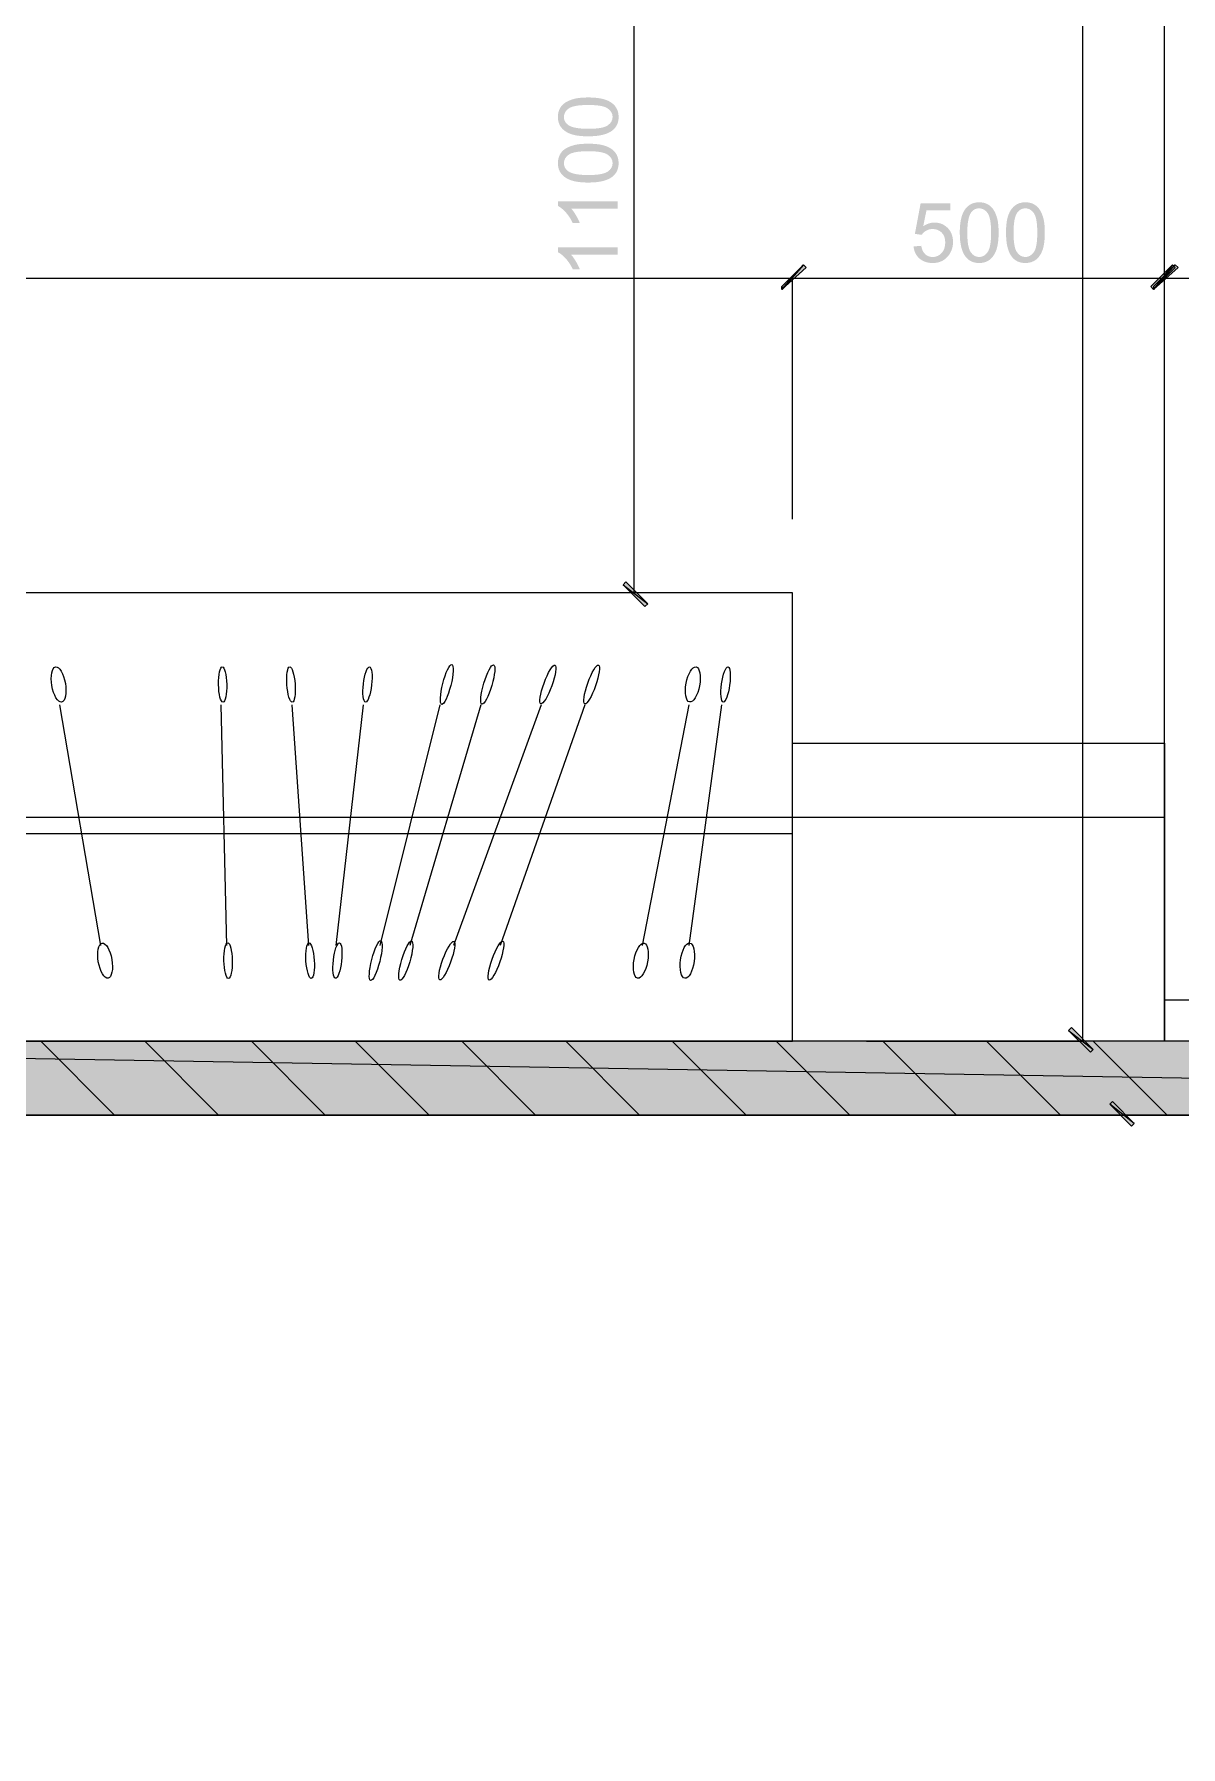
# Model space of a CAD drawing. Header units: inches. Extents: x 23 to 314, y 14 to 225.
# Drawn here: x 210.37 to 231.74, y 89.23 to 121.15 of the extents above; entities that cross this region are included whole.
import ezdxf

# ---------------------------------------------------------------- set-up
doc = ezdxf.new("R2010")
doc.units = ezdxf.units.IN
for name, color, linetype in [('BUYSER', 7, 'Continuous'), ('DIM', 7, 'Continuous'), ('KAHUYQNER', 7, 'Continuous'), ('walls', 7, 'Continuous')]:
    doc.layers.add(name, color=color, linetype=linetype)

msp = doc.modelspace()

# ---------------------------------------------------------------- hatches: boundary and pattern name
at = {"layer": 'BUYSER', "true_color": 0x939598, "transparency": 33554687}
msp.add_hatch(color=252, dxfattribs=at).paths.add_polyline_path([(273.026, 101.002), (191.222, 101.002), (191.222, 102.379), (273.026, 102.379)], flags=0)
at = {"layer": 'DIM', "true_color": 0x6ec1dd, "transparency": 33554687}
h = msp.add_hatch(color=133, dxfattribs=at)
edge = h.paths.add_edge_path(flags=0)
edge.add_spline(control_points=[(220.695, 119.248), (220.63, 119.248), (220.571, 119.251), (220.518, 119.258), (220.465, 119.264), (220.419, 119.275), (220.379, 119.288), (220.299, 119.315), (220.238, 119.356), (220.194, 119.409), (220.15, 119.462), (220.129, 119.529), (220.129, 119.61), (220.129, 119.669), (220.141, 119.721), (220.165, 119.766), (220.188, 119.811), (220.223, 119.848), (220.268, 119.877), (220.313, 119.906), (220.368, 119.929), (220.433, 119.946), (220.498, 119.963), (220.585, 119.972), (220.695, 119.972), (220.827, 119.972), (220.932, 119.958), (221.011, 119.932), (221.09, 119.905), (221.151, 119.865), (221.195, 119.811), (221.239, 119.758), (221.261, 119.691), (221.261, 119.61), (221.261, 119.503), (221.223, 119.419), (221.146, 119.358), (221.054, 119.285), (220.903, 119.248), (220.695, 119.248)], knot_values=[0, 0, 0, 0, 1, 1, 1, 2, 2, 2, 3, 3, 3, 4, 4, 4, 5, 5, 5, 6, 6, 6, 7, 7, 7, 8, 8, 8, 9, 9, 9, 10, 10, 10, 11, 11, 11, 12, 12, 12, 13, 13, 13, 13], degree=3, periodic=1)
edge = h.paths.add_edge_path(flags=0)
edge.add_spline(control_points=[(220.695, 119.388), (220.876, 119.388), (220.997, 119.409), (221.058, 119.452), (221.119, 119.494), (221.149, 119.547), (221.149, 119.61), (221.149, 119.671), (221.119, 119.724), (221.058, 119.767), (220.997, 119.81), (220.876, 119.832), (220.695, 119.832), (220.513, 119.832), (220.391, 119.81), (220.331, 119.768), (220.271, 119.725), (220.241, 119.672), (220.241, 119.608), (220.241, 119.546), (220.268, 119.496), (220.321, 119.458), (220.388, 119.412), (220.513, 119.388), (220.695, 119.388)], knot_values=[0, 0, 0, 0, 1, 1, 1, 2, 2, 2, 3, 3, 3, 4, 4, 4, 5, 5, 5, 6, 6, 6, 7, 7, 7, 8, 8, 8, 8], degree=3, periodic=1)
h = msp.add_hatch(color=133, dxfattribs=at)
edge = h.paths.add_edge_path(flags=0)
edge.add_spline(control_points=[(220.695, 118.386), (220.63, 118.386), (220.571, 118.39), (220.518, 118.396), (220.465, 118.403), (220.419, 118.413), (220.379, 118.427), (220.299, 118.454), (220.238, 118.494), (220.194, 118.547), (220.15, 118.6), (220.129, 118.667), (220.129, 118.748), (220.129, 118.807), (220.141, 118.859), (220.165, 118.904), (220.188, 118.95), (220.223, 118.987), (220.268, 119.016), (220.313, 119.045), (220.368, 119.068), (220.433, 119.084), (220.498, 119.101), (220.585, 119.11), (220.695, 119.11), (220.827, 119.11), (220.932, 119.097), (221.011, 119.07), (221.09, 119.044), (221.151, 119.004), (221.195, 118.95), (221.239, 118.896), (221.261, 118.829), (221.261, 118.748), (221.261, 118.641), (221.223, 118.557), (221.146, 118.496), (221.054, 118.423), (220.903, 118.386), (220.695, 118.386)], knot_values=[0, 0, 0, 0, 1, 1, 1, 2, 2, 2, 3, 3, 3, 4, 4, 4, 5, 5, 5, 6, 6, 6, 7, 7, 7, 8, 8, 8, 9, 9, 9, 10, 10, 10, 11, 11, 11, 12, 12, 12, 13, 13, 13, 13], degree=3, periodic=1)
edge = h.paths.add_edge_path(flags=0)
edge.add_spline(control_points=[(220.695, 118.526), (220.876, 118.526), (220.997, 118.548), (221.058, 118.59), (221.119, 118.632), (221.149, 118.685), (221.149, 118.748), (221.149, 118.81), (221.119, 118.862), (221.058, 118.905), (220.997, 118.948), (220.876, 118.97), (220.695, 118.97), (220.513, 118.97), (220.391, 118.949), (220.331, 118.906), (220.271, 118.863), (220.241, 118.81), (220.241, 118.747), (220.241, 118.685), (220.268, 118.635), (220.321, 118.597), (220.388, 118.55), (220.513, 118.526), (220.695, 118.526)], knot_values=[0, 0, 0, 0, 1, 1, 1, 2, 2, 2, 3, 3, 3, 4, 4, 4, 5, 5, 5, 6, 6, 6, 7, 7, 7, 8, 8, 8, 8], degree=3, periodic=1)
h = msp.add_hatch(color=133, dxfattribs=at)
edge = h.paths.add_edge_path(flags=0)
edge.add_spline(control_points=[(221.242, 118.038), (221.242, 118.038), (221.242, 117.902), (221.242, 117.902), (221.242, 117.902), (220.375, 117.902), (220.375, 117.902), (220.405, 117.87), (220.436, 117.827), (220.467, 117.773), (220.499, 117.72), (220.523, 117.672), (220.539, 117.629), (220.539, 117.629), (220.407, 117.629), (220.407, 117.629), (220.371, 117.705), (220.328, 117.772), (220.277, 117.829), (220.227, 117.885), (220.177, 117.926), (220.129, 117.95), (220.129, 117.95), (220.129, 118.038), (220.129, 118.038), (220.129, 118.038), (221.242, 118.038), (221.242, 118.038)], knot_values=[0, 0, 0, 0, 1, 1, 1, 2, 2, 2, 3, 3, 3, 4, 4, 4, 5, 5, 5, 6, 6, 6, 7, 7, 7, 8, 8, 8, 9, 9, 9, 9], degree=3, periodic=1)
h = msp.add_hatch(color=133, dxfattribs=at)
edge = h.paths.add_edge_path(flags=0)
edge.add_spline(control_points=[(226.76, 117.195), (226.76, 117.195), (226.903, 117.207), (226.903, 117.207), (226.914, 117.138), (226.939, 117.085), (226.977, 117.05), (227.016, 117.015), (227.062, 116.998), (227.117, 116.998), (227.182, 116.998), (227.237, 117.022), (227.283, 117.072), (227.329, 117.121), (227.351, 117.187), (227.351, 117.269), (227.351, 117.346), (227.33, 117.407), (227.286, 117.452), (227.242, 117.497), (227.185, 117.52), (227.115, 117.52), (227.071, 117.52), (227.031, 117.51), (226.997, 117.49), (226.962, 117.471), (226.934, 117.445), (226.913, 117.412), (226.913, 117.412), (226.785, 117.429), (226.785, 117.429), (226.785, 117.429), (226.892, 117.999), (226.892, 117.999), (226.892, 117.999), (227.444, 117.999), (227.444, 117.999), (227.444, 117.999), (227.444, 117.869), (227.444, 117.869), (227.444, 117.869), (227.001, 117.869), (227.001, 117.869), (227.001, 117.869), (226.941, 117.571), (226.941, 117.571), (227.008, 117.617), (227.078, 117.64), (227.151, 117.64), (227.248, 117.64), (227.329, 117.607), (227.396, 117.54), (227.463, 117.473), (227.496, 117.387), (227.496, 117.281), (227.496, 117.181), (227.467, 117.094), (227.408, 117.02), (227.337, 116.931), (227.239, 116.886), (227.117, 116.886), (227.016, 116.886), (226.934, 116.914), (226.87, 116.97), (226.806, 117.026), (226.77, 117.101), (226.76, 117.195)], knot_values=[0, 0, 0, 0, 1, 1, 1, 2, 2, 2, 3, 3, 3, 4, 4, 4, 5, 5, 5, 6, 6, 6, 7, 7, 7, 8, 8, 8, 9, 9, 9, 10, 10, 10, 11, 11, 11, 12, 12, 12, 13, 13, 13, 14, 14, 14, 15, 15, 15, 16, 16, 16, 17, 17, 17, 18, 18, 18, 19, 19, 19, 20, 20, 20, 21, 21, 21, 22, 22, 22, 22], degree=3, periodic=1)
h = msp.add_hatch(color=133, dxfattribs=at)
edge = h.paths.add_edge_path(flags=0)
edge.add_spline(control_points=[(227.622, 117.452), (227.622, 117.517), (227.625, 117.576), (227.632, 117.629), (227.639, 117.682), (227.649, 117.728), (227.662, 117.768), (227.689, 117.848), (227.73, 117.909), (227.783, 117.953), (227.836, 117.997), (227.903, 118.018), (227.984, 118.018), (228.043, 118.018), (228.095, 118.006), (228.14, 117.982), (228.185, 117.959), (228.222, 117.924), (228.251, 117.879), (228.28, 117.834), (228.303, 117.779), (228.32, 117.714), (228.337, 117.649), (228.346, 117.562), (228.346, 117.452), (228.346, 117.32), (228.332, 117.215), (228.306, 117.136), (228.279, 117.057), (228.239, 116.996), (228.186, 116.952), (228.132, 116.908), (228.065, 116.886), (227.984, 116.886), (227.877, 116.886), (227.793, 116.924), (227.732, 117.001), (227.659, 117.093), (227.622, 117.244), (227.622, 117.452)], knot_values=[0, 0, 0, 0, 1, 1, 1, 2, 2, 2, 3, 3, 3, 4, 4, 4, 5, 5, 5, 6, 6, 6, 7, 7, 7, 8, 8, 8, 9, 9, 9, 10, 10, 10, 11, 11, 11, 12, 12, 12, 13, 13, 13, 13], degree=3, periodic=1)
edge = h.paths.add_edge_path(flags=0)
edge.add_spline(control_points=[(227.762, 117.452), (227.762, 117.271), (227.783, 117.15), (227.826, 117.089), (227.868, 117.028), (227.921, 116.998), (227.984, 116.998), (228.045, 116.998), (228.098, 117.028), (228.141, 117.089), (228.184, 117.15), (228.206, 117.271), (228.206, 117.452), (228.206, 117.634), (228.184, 117.756), (228.142, 117.816), (228.099, 117.876), (228.046, 117.906), (227.982, 117.906), (227.92, 117.906), (227.87, 117.879), (227.832, 117.826), (227.786, 117.759), (227.762, 117.634), (227.762, 117.452)], knot_values=[0, 0, 0, 0, 1, 1, 1, 2, 2, 2, 3, 3, 3, 4, 4, 4, 5, 5, 5, 6, 6, 6, 7, 7, 7, 8, 8, 8, 8], degree=3, periodic=1)
h = msp.add_hatch(color=133, dxfattribs=at)
edge = h.paths.add_edge_path(flags=0)
edge.add_spline(control_points=[(228.484, 117.452), (228.484, 117.517), (228.487, 117.576), (228.494, 117.629), (228.5, 117.682), (228.51, 117.728), (228.524, 117.768), (228.551, 117.848), (228.591, 117.909), (228.645, 117.953), (228.698, 117.997), (228.765, 118.018), (228.846, 118.018), (228.905, 118.018), (228.957, 118.006), (229.002, 117.982), (229.047, 117.959), (229.084, 117.924), (229.113, 117.879), (229.142, 117.834), (229.165, 117.779), (229.182, 117.714), (229.199, 117.649), (229.207, 117.562), (229.207, 117.452), (229.207, 117.32), (229.194, 117.215), (229.168, 117.136), (229.141, 117.057), (229.101, 116.996), (229.047, 116.952), (228.993, 116.908), (228.926, 116.886), (228.846, 116.886), (228.739, 116.886), (228.655, 116.924), (228.594, 117.001), (228.52, 117.093), (228.484, 117.244), (228.484, 117.452)], knot_values=[0, 0, 0, 0, 1, 1, 1, 2, 2, 2, 3, 3, 3, 4, 4, 4, 5, 5, 5, 6, 6, 6, 7, 7, 7, 8, 8, 8, 9, 9, 9, 10, 10, 10, 11, 11, 11, 12, 12, 12, 13, 13, 13, 13], degree=3, periodic=1)
edge = h.paths.add_edge_path(flags=0)
edge.add_spline(control_points=[(228.624, 117.452), (228.624, 117.271), (228.645, 117.15), (228.687, 117.089), (228.73, 117.028), (228.782, 116.998), (228.846, 116.998), (228.907, 116.998), (228.959, 117.028), (229.003, 117.089), (229.046, 117.15), (229.067, 117.271), (229.067, 117.452), (229.067, 117.634), (229.046, 117.756), (229.003, 117.816), (228.961, 117.876), (228.908, 117.906), (228.844, 117.906), (228.782, 117.906), (228.732, 117.879), (228.694, 117.826), (228.647, 117.759), (228.624, 117.634), (228.624, 117.452)], knot_values=[0, 0, 0, 0, 1, 1, 1, 2, 2, 2, 3, 3, 3, 4, 4, 4, 5, 5, 5, 6, 6, 6, 7, 7, 7, 8, 8, 8, 8], degree=3, periodic=1)
h = msp.add_hatch(color=133, dxfattribs=at)
edge = h.paths.add_edge_path(flags=0)
edge.add_spline(control_points=[(221.242, 117.176), (221.242, 117.176), (221.242, 117.04), (221.242, 117.04), (221.242, 117.04), (220.375, 117.04), (220.375, 117.04), (220.405, 117.008), (220.436, 116.965), (220.467, 116.912), (220.499, 116.858), (220.523, 116.81), (220.539, 116.767), (220.539, 116.767), (220.407, 116.767), (220.407, 116.767), (220.371, 116.844), (220.328, 116.91), (220.277, 116.967), (220.227, 117.024), (220.177, 117.064), (220.129, 117.088), (220.129, 117.088), (220.129, 117.176), (220.129, 117.176), (220.129, 117.176), (221.242, 117.176), (221.242, 117.176)], knot_values=[0, 0, 0, 0, 1, 1, 1, 2, 2, 2, 3, 3, 3, 4, 4, 4, 5, 5, 5, 6, 6, 6, 7, 7, 7, 8, 8, 8, 9, 9, 9, 9], degree=3, periodic=1)
for points in [[(224.708, 116.854), (224.759, 116.803), (224.301, 116.395), (224.301, 116.446)], [(224.301, 116.395), (224.301, 116.446), (224.708, 116.854), (224.759, 116.803)], [(231.232, 116.395), (231.181, 116.446), (231.589, 116.854), (231.64, 116.803)], [(231.64, 116.854), (231.691, 116.803), (231.232, 116.395), (231.232, 116.446)], [(221.803, 110.533), (221.752, 110.483), (221.344, 110.89), (221.395, 110.941)], [(230.111, 102.226), (230.06, 102.175), (229.652, 102.582), (229.703, 102.633)], [(230.417, 101.206), (230.468, 101.257), (230.876, 100.849), (230.825, 100.799)]]:
    msp.add_hatch(color=133, dxfattribs=at).paths.add_polyline_path(points, flags=0)

# ---------------------------------------------------------------- linework, layer by layer
at = {"layer": 'BUYSER', "color": 252, "linetype": 'Continuous', "lineweight": 5, "true_color": 0x939598}
for points in [[(273.026, 101.002), (273.026, 102.379), (191.222, 102.379)], [(273.026, 101.002), (191.222, 101.002), (191.222, 102.379)], [(191.222, 102.379), (273.026, 101.002)]]:
    msp.add_lwpolyline(points, dxfattribs=at)
at = {"layer": 'BUYSER', "color": 251, "linetype": 'Continuous', "lineweight": 5, "true_color": 0x636466}
for points in [[(211.864, 101.002), (210.488, 102.379)], [(213.801, 101.002), (212.425, 102.379)], [(215.789, 101.002), (214.413, 102.379)], [(217.726, 101.002), (216.35, 102.379)], [(219.713, 101.002), (218.337, 102.379)], [(221.65, 101.002), (220.274, 102.379)], [(223.638, 101.002), (222.262, 102.379)], [(225.575, 101.002), (224.199, 102.379)], [(227.563, 101.002), (226.186, 102.379)], [(229.499, 101.002), (228.123, 102.379)], [(231.487, 101.002), (230.111, 102.379)]]:
    msp.add_lwpolyline(points, dxfattribs=at)
at = {"layer": 'DIM', "color": 133, "linetype": 'Continuous', "lineweight": 5, "true_color": 0x6ec1dd}
for points in [[(225.881, 170.676), (229.907, 170.676), (229.907, 102.379)], [(223.128, 110.737), (221.548, 110.737), (221.548, 125.977)], [(224.708, 116.854), (224.301, 116.446), (224.301, 116.395)], [(224.708, 116.854), (224.759, 116.803), (224.301, 116.395)], [(224.301, 116.395), (224.708, 116.854)], [(224.301, 116.395), (224.759, 116.803), (224.708, 116.854)], [(224.301, 116.395), (224.301, 116.446), (224.708, 116.854)], [(224.708, 116.854), (224.301, 116.395)], [(231.232, 116.395), (231.181, 116.446), (231.589, 116.854)], [(231.64, 116.854), (231.232, 116.446), (231.232, 116.395)], [(231.64, 116.854), (231.691, 116.803), (231.232, 116.395)], [(231.232, 116.395), (231.64, 116.854)], [(231.232, 116.395), (231.64, 116.803), (231.589, 116.854)], [(231.589, 116.854), (231.232, 116.395)], [(224.504, 112.113), (224.504, 116.599), (192.598, 116.599)], [(224.504, 112.113), (224.504, 116.599)], [(231.436, 109.31), (231.436, 116.599), (224.504, 116.599)], [(231.436, 109.31), (231.436, 116.599)], [(256.36, 103.806), (256.36, 116.599), (231.436, 116.599)], [(221.803, 110.533), (221.395, 110.941), (221.344, 110.89)], [(221.803, 110.533), (221.752, 110.483), (221.344, 110.89)], [(221.344, 110.89), (221.803, 110.533)], [(230.111, 102.226), (229.703, 102.633), (229.652, 102.582)], [(230.111, 102.226), (230.06, 102.175), (229.652, 102.582)], [(229.652, 102.582), (230.111, 102.226)], [(225.881, 102.379), (229.907, 102.379)], [(230.417, 101.206), (230.468, 101.257), (230.876, 100.849)], [(230.417, 101.206), (230.825, 100.799), (230.876, 100.849)], [(230.876, 100.849), (230.417, 101.206)]]:
    msp.add_lwpolyline(points, dxfattribs=at)
at = {"layer": 'KAHUYQNER', "color": 8, "linetype": 'Continuous', "lineweight": 5, "true_color": 0x767676}
for points in [[(231.436, 102.379), (231.436, 131.532)], [(211.609, 104.162), (210.845, 108.648)], [(213.954, 104.162), (213.852, 108.648)], [(215.483, 104.162), (215.177, 108.648)], [(215.993, 104.162), (216.502, 108.648)], [(217.93, 108.648), (216.808, 104.162)], [(218.694, 108.648), (217.369, 104.162)], [(219.815, 108.648), (218.184, 104.162)], [(220.631, 108.648), (219.051, 104.162)], [(222.568, 108.648), (221.701, 104.162)], [(223.179, 108.648), (222.568, 104.162)], [(224.504, 102.379), (224.504, 107.934)], [(224.504, 107.934), (231.436, 107.934)], [(231.436, 107.934), (231.436, 102.379)], [(192.598, 106.558), (224.504, 106.558)], [(224.504, 106.558), (231.436, 106.558)], [(192.598, 106.252), (224.504, 106.252)], [(256.36, 103.143), (231.436, 103.143)], [(231.436, 102.379), (224.504, 102.379)], [(256.36, 102.379), (231.436, 102.379)]]:
    msp.add_lwpolyline(points, dxfattribs=at)
msp.add_lwpolyline([(224.504, 110.737), (192.598, 110.737), (192.598, 102.379), (224.504, 102.379), (224.504, 110.737)], close=True, dxfattribs=at)
for points in [[(210.763, 109.356), (210.694, 109.345), (210.663, 109.189), (210.694, 109.008), (210.725, 108.828), (210.806, 108.691), (210.876, 108.703), (210.945, 108.715), (210.976, 108.871), (210.945, 109.051), (210.914, 109.232), (210.833, 109.368), (210.763, 109.356)], [(213.871, 109.361), (213.829, 109.36), (213.797, 109.211), (213.801, 109.028), (213.805, 108.845), (213.842, 108.698), (213.884, 108.699), (213.927, 108.7), (213.958, 108.849), (213.954, 109.031), (213.95, 109.214), (213.913, 109.362), (213.871, 109.361)], [(215.129, 109.36), (215.087, 109.358), (215.063, 109.207), (215.076, 109.025), (215.088, 108.842), (215.132, 108.696), (215.175, 108.699), (215.217, 108.702), (215.241, 108.853), (215.228, 109.035), (215.215, 109.218), (215.171, 109.363), (215.129, 109.36)], [(216.617, 109.359), (216.575, 109.364), (216.524, 109.22), (216.503, 109.039), (216.482, 108.857), (216.499, 108.706), (216.541, 108.701), (216.583, 108.696), (216.634, 108.839), (216.655, 109.021), (216.676, 109.203), (216.658, 109.354), (216.617, 109.359)], [(218.151, 109.4), (218.11, 109.411), (218.035, 109.253), (217.983, 109.049), (217.931, 108.844), (217.922, 108.67), (217.963, 108.659), (218.004, 108.649), (218.079, 108.806), (218.131, 109.011), (218.183, 109.216), (218.192, 109.39), (218.151, 109.4)], [(218.93, 109.396), (218.89, 109.408), (218.808, 109.254), (218.748, 109.052), (218.688, 108.849), (218.672, 108.675), (218.713, 108.663), (218.753, 108.651), (218.835, 108.806), (218.895, 109.008), (218.955, 109.211), (218.971, 109.384), (218.93, 109.396)], [(220.074, 109.389), (220.034, 109.403), (219.943, 109.254), (219.871, 109.056), (219.799, 108.858), (219.772, 108.685), (219.812, 108.671), (219.851, 108.656), (219.942, 108.805), (220.015, 109.004), (220.087, 109.202), (220.114, 109.375), (220.074, 109.389)], [(220.885, 109.391), (220.845, 109.405), (220.756, 109.254), (220.686, 109.055), (220.616, 108.856), (220.592, 108.683), (220.632, 108.669), (220.671, 108.655), (220.76, 108.805), (220.83, 109.005), (220.9, 109.204), (220.925, 109.377), (220.885, 109.391)], [(222.705, 109.356), (222.635, 109.368), (222.552, 109.233), (222.519, 109.053), (222.485, 108.873), (222.514, 108.717), (222.584, 108.704), (222.653, 108.691), (222.736, 108.827), (222.769, 109.007), (222.803, 109.187), (222.774, 109.343), (222.705, 109.356)], [(223.301, 109.358), (223.259, 109.364), (223.205, 109.222), (223.18, 109.04), (223.155, 108.859), (223.169, 108.707), (223.211, 108.702), (223.252, 108.696), (223.307, 108.838), (223.331, 109.019), (223.356, 109.201), (223.343, 109.352), (223.301, 109.358)], [(211.63, 104.209), (211.561, 104.197), (211.529, 104.041), (211.56, 103.861), (211.591, 103.68), (211.673, 103.544), (211.742, 103.556), (211.811, 103.567), (211.842, 103.723), (211.812, 103.904), (211.781, 104.084), (211.699, 104.221), (211.63, 104.209)], [(213.973, 104.213), (213.93, 104.212), (213.899, 104.063), (213.903, 103.881), (213.907, 103.698), (213.944, 103.55), (213.986, 103.551), (214.029, 103.552), (214.06, 103.701), (214.056, 103.884), (214.052, 104.067), (214.015, 104.214), (213.973, 104.213)], [(215.486, 104.213), (215.444, 104.21), (215.42, 104.059), (215.432, 103.877), (215.445, 103.694), (215.489, 103.549), (215.531, 103.552), (215.573, 103.554), (215.597, 103.705), (215.585, 103.887), (215.572, 104.07), (215.528, 104.216), (215.486, 104.213)], [(216.056, 104.211), (216.014, 104.216), (215.963, 104.073), (215.942, 103.891), (215.921, 103.709), (215.939, 103.558), (215.981, 103.553), (216.023, 103.548), (216.073, 103.692), (216.094, 103.873), (216.115, 104.055), (216.098, 104.206), (216.056, 104.211)], [(216.826, 104.253), (216.785, 104.263), (216.71, 104.106), (216.658, 103.901), (216.606, 103.696), (216.597, 103.522), (216.637, 103.512), (216.678, 103.501), (216.754, 103.659), (216.806, 103.863), (216.858, 104.068), (216.867, 104.242), (216.826, 104.253)], [(217.401, 104.249), (217.361, 104.261), (217.279, 104.106), (217.219, 103.904), (217.159, 103.701), (217.143, 103.528), (217.184, 103.516), (217.224, 103.504), (217.306, 103.658), (217.366, 103.86), (217.426, 104.063), (217.441, 104.237), (217.401, 104.249)], [(218.188, 104.241), (218.148, 104.256), (218.058, 104.107), (217.985, 103.908), (217.913, 103.71), (217.886, 103.537), (217.926, 103.523), (217.966, 103.509), (218.056, 103.658), (218.129, 103.856), (218.201, 104.054), (218.228, 104.227), (218.188, 104.241)], [(219.101, 104.243), (219.061, 104.257), (218.972, 104.107), (218.902, 103.907), (218.832, 103.708), (218.808, 103.535), (218.848, 103.521), (218.888, 103.507), (218.977, 103.658), (219.047, 103.857), (219.116, 104.056), (219.141, 104.229), (219.101, 104.243)], [(221.736, 104.208), (221.667, 104.221), (221.584, 104.085), (221.55, 103.905), (221.517, 103.725), (221.546, 103.569), (221.615, 103.556), (221.684, 103.544), (221.768, 103.679), (221.801, 103.859), (221.834, 104.039), (221.805, 104.195), (221.736, 104.208)], [(222.587, 104.21), (222.518, 104.22), (222.441, 104.081), (222.416, 103.899), (222.391, 103.718), (222.427, 103.563), (222.497, 103.554), (222.567, 103.544), (222.643, 103.683), (222.668, 103.865), (222.693, 104.046), (222.657, 104.201), (222.587, 104.21)]]:
    msp.add_open_spline(points, degree=3, knots=[0, 0, 0, 0, 1, 1, 1, 2, 2, 2, 3, 3, 3, 4, 4, 4, 4], dxfattribs=at)
at = {"layer": 'walls', "color": 18, "linetype": 'Continuous', "lineweight": 5, "true_color": 0x000000}
msp.add_lwpolyline([(270.274, 89.229), (273.026, 89.229), (273.026, 104.468), (270.274, 104.468), (270.274, 102.379), (192.598, 102.379), (192.598, 112.776), (191.222, 112.776), (191.222, 100.34), (192.598, 100.34), (192.598, 101.002), (270.274, 101.002), (270.274, 89.229)], close=True, dxfattribs=at)

doc.saveas('drawing.dxf')
